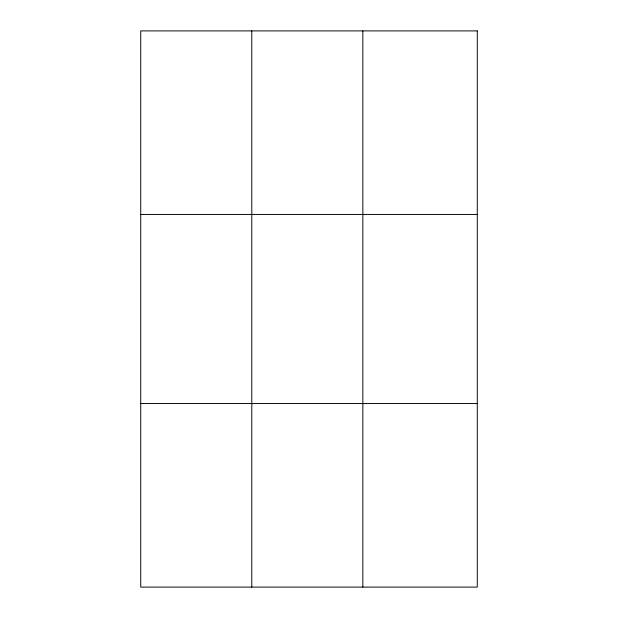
<?xml version="1.0" encoding="UTF-8"?>
<svg xmlns="http://www.w3.org/2000/svg" width="618" height="618" viewBox="0 0 618 618"><rect width="100%" height="100%" fill="white"/><g stroke="black" fill="none" stroke-linecap="round" stroke-linejoin="round"><path stroke-width="0.93" d="M251.789 587.1L251.789 30.9M362.851 587.1L362.851 30.9M140.719 214.446L477.281 214.446M140.719 403.554L477.281 403.554M477.281 30.9L477.281 587.1L140.719 587.1L140.719 30.9L477.281 30.9"/></g></svg>
